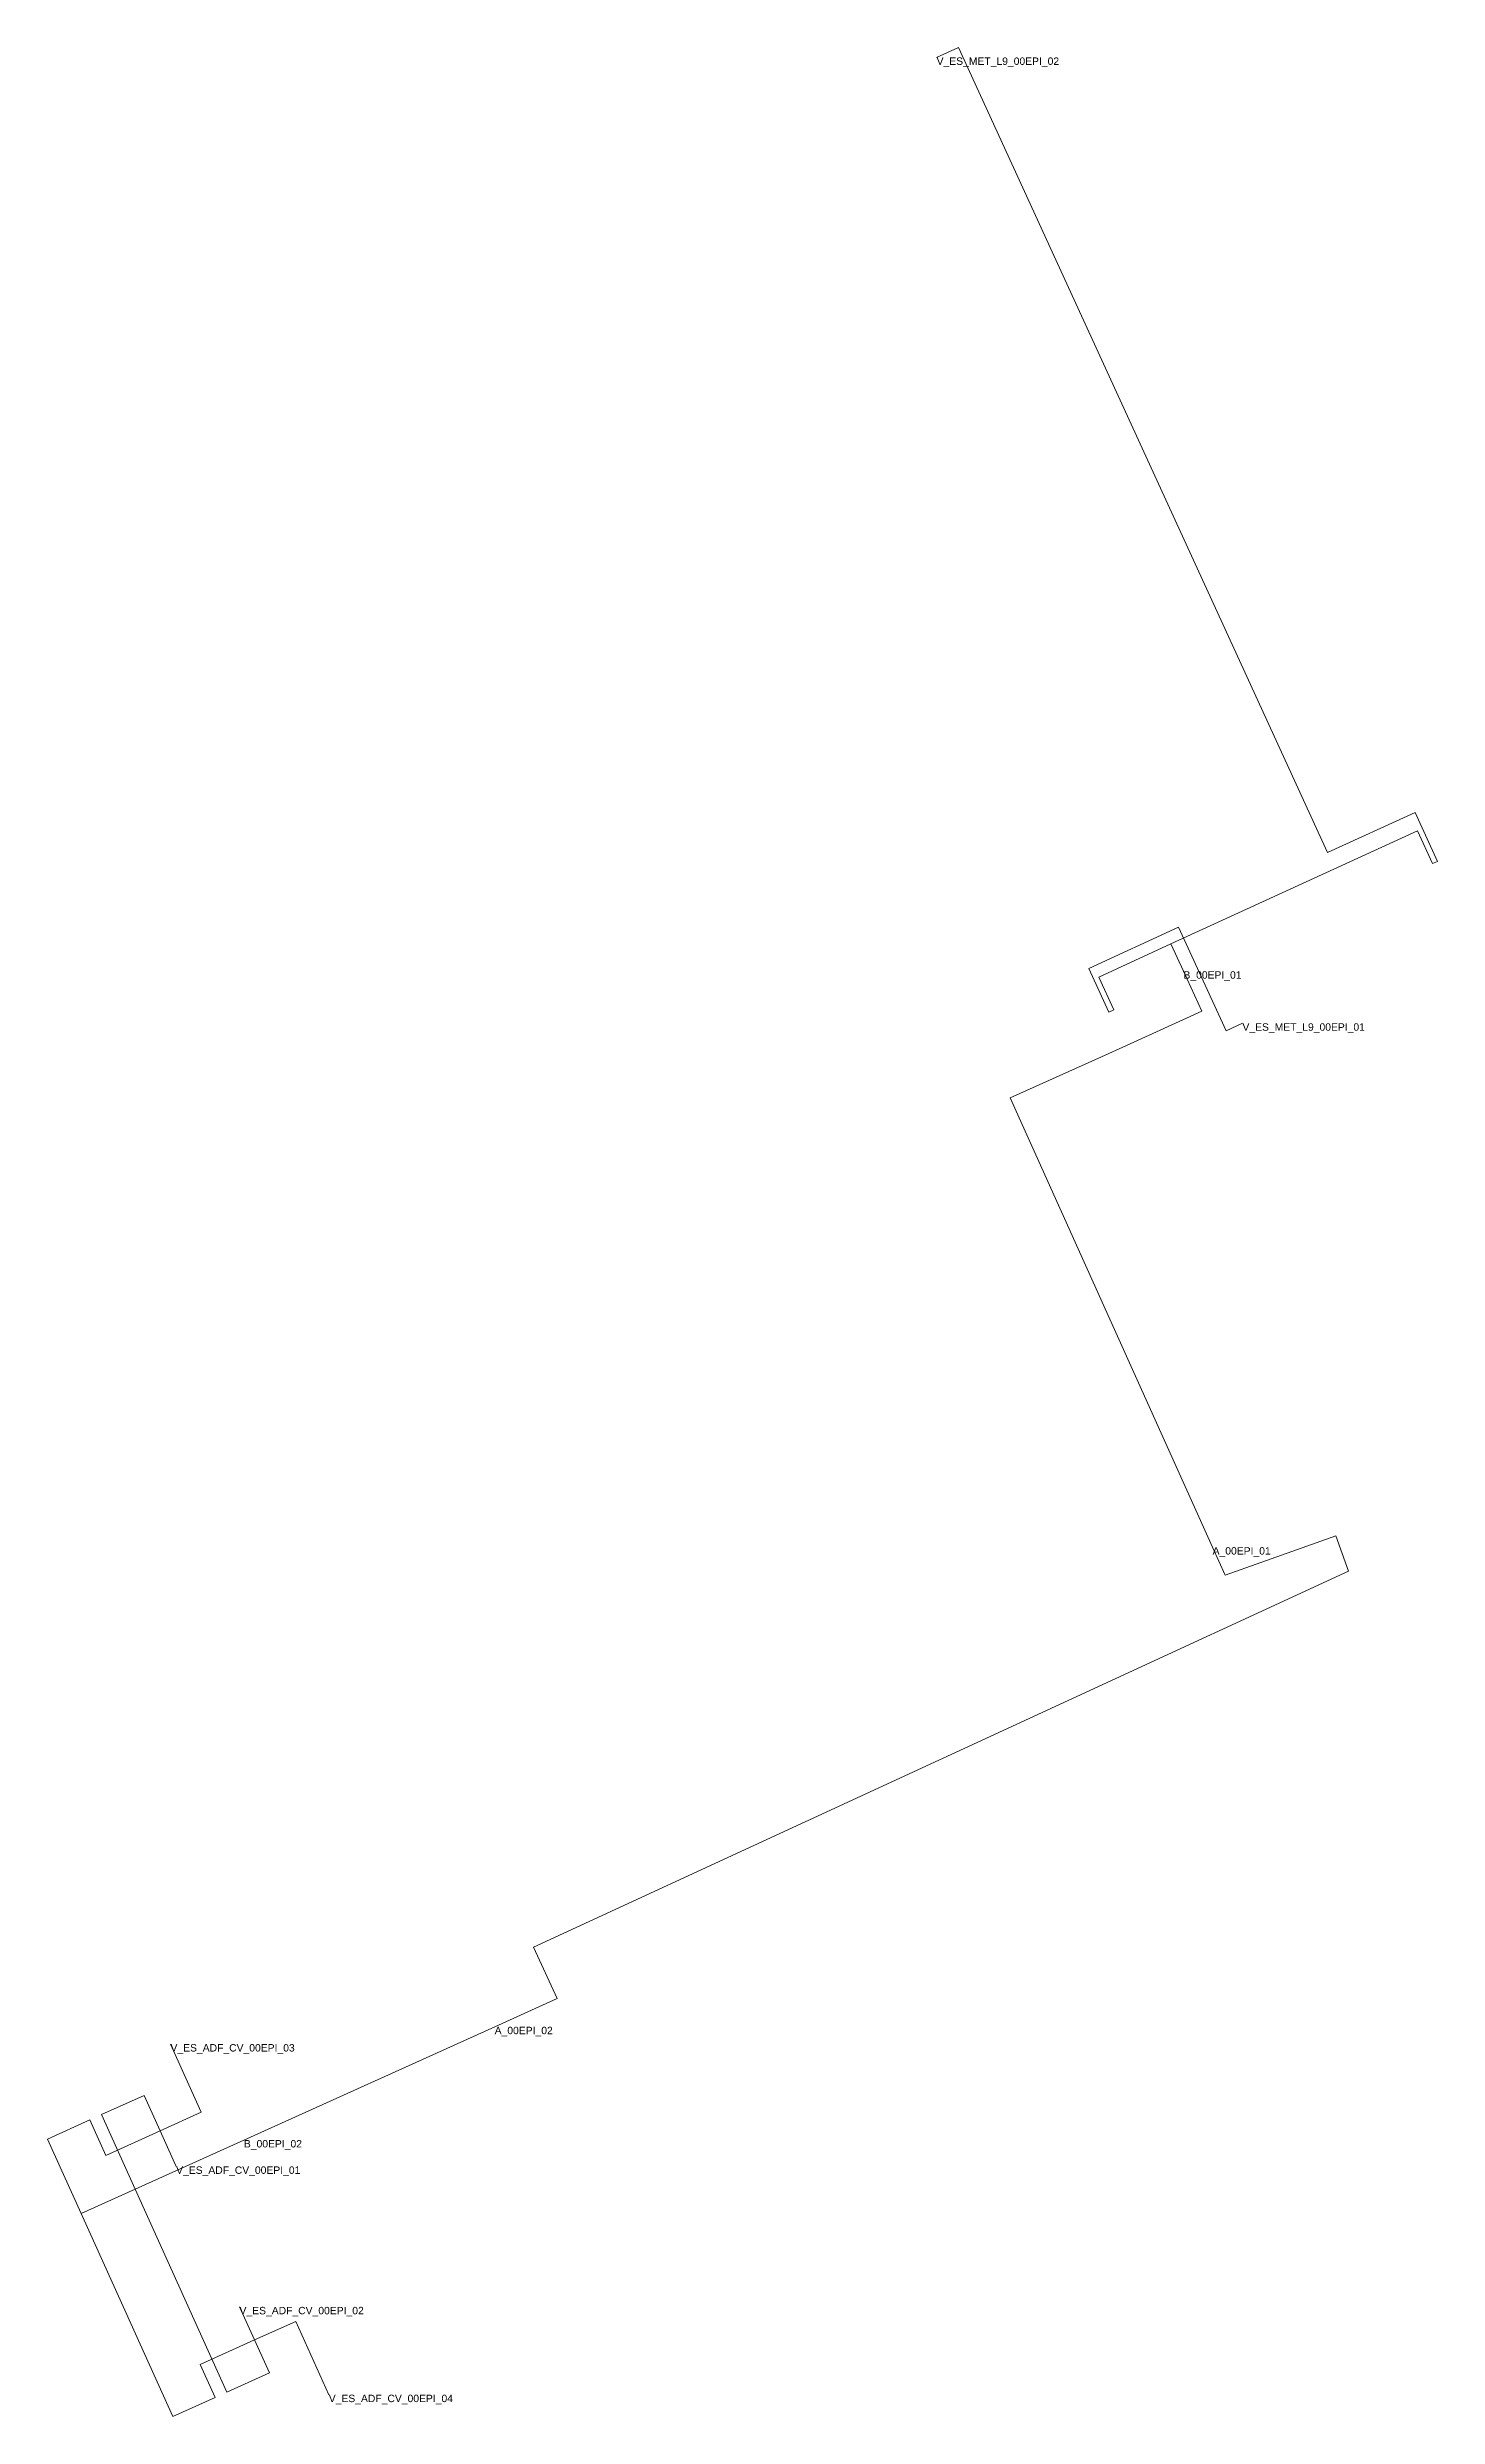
# Model space of a CAD drawing. Header units: metres. Extents: x 423780 to 423874, y 4575877 to 4576037.
import ezdxf
from ezdxf.enums import TextEntityAlignment as Align

# ---------------------------------------------------------------- set-up
doc = ezdxf.new("R2010")
doc.units = ezdxf.units.M
doc.header["$MEASUREMENT"] = 0
for name, color, linetype, lineweight, true_color in [('01_A_AccesTren_t', 40, 'Continuous', 0, 0xffd600), ('01_C_AccesExt_t', 251, 'Continuous', 0, 0x646464), ('01_I_AscensorD_l', 251, 'Continuous', 0, 0x646464), ('01_I_BarreraTarifaria_t', 251, 'Continuous', 0, 0x646464), ('01_I_HoritzontalD_l', 251, 'Continuous', 0, 0x646464), ('01_I_Rampa_l', 251, 'Continuous', 0, 0x646464), ('Asc_D', 251, 'Continuous', 0, 0x646464), ('Carrer', 251, 'Continuous', 0, 0x646464)]:
    doc.layers.add(name, color=color, linetype=linetype, lineweight=lineweight, true_color=true_color)
doc.styles.add('Style-Arial', font='arial.ttf')

msp = doc.modelspace()

# ---------------------------------------------------------------- linework, layer by layer
at = {"layer": '01_I_AscensorD_l'}
for p, q in [((423873.159713, 4575982.279546, -10), (423873.501067, 4575982.436027, -20)), ((423851.289726, 4575972.254031, -20), (423851.641459, 4575972.415271, -10))]:
    msp.add_line(p, q, dxfattribs=at)
at = {"layer": '01_I_HoritzontalD_l'}
for p, q in [((423856.337948, 4575975.016987, -10), (423855.494067, 4575976.857855, -10)), ((423809.826977, 4575903.759522), (423792.892673, 4575896.112463)), ((423787.234986, 4575896.731947, -10), (423786.153115, 4575899.127737, -10)), ((423785.560947, 4575892.80166), (423783.288427, 4575897.834124)), ((423781.895085, 4575891.146259), (423779.622564, 4575896.178722)), ((423792.892673, 4575896.112463), (423785.560947, 4575892.80166)), ((423788.318597, 4575894.332307, -10), (423787.234986, 4575896.731947, -10)), ((423785.560947, 4575892.80166), (423781.895085, 4575891.146259)), ((423785.560947, 4575892.80166), (423791.749118, 4575879.098044)), ((423781.895085, 4575891.146259), (423788.083256, 4575877.442642)), ((423792.600138, 4575884.850895, -10), (423793.606972, 4575882.621275, -10)), ((423793.606972, 4575882.621275, -10), (423794.613806, 4575880.391656, -10))]:
    msp.add_line(p, q, dxfattribs=at)
at = {"layer": '01_I_HoritzontalD_l', "flags": 128}
for points, elevation in [([(423873.501067, 4575982.436027), (423871.98595, 4575985.741153), (423866.073398, 4575983.030754), (423841.156673, 4576037.384904), (423839.672219, 4576036.704409)], -20), ([(423855.494067, 4575976.857855), (423872.145832, 4575984.49126), (423873.159713, 4575982.279546)], -10), ([(423851.289726, 4575972.254031), (423849.93941, 4575975.199653), (423856.013522, 4575977.984114), (423859.2176, 4575970.994633), (423860.321896, 4575971.500858)], -20), ([(423855.494067, 4575976.857855), (423850.627577, 4575974.626987), (423851.641459, 4575972.415271)], -10), ([(423856.337948, 4575975.016987), (423857.570576, 4575972.328091), (423852.489051, 4575969.998648)], -10), ([(423787.234986, 4575896.731947), (423790.015407, 4575897.987507), (423787.937317, 4575902.589407)], -10), ([(423787.234986, 4575896.731947), (423783.569124, 4575895.076545), (423782.487252, 4575897.472335)], -10), ([(423793.606972, 4575882.621275), (423789.941109, 4575880.965874), (423790.947943, 4575878.736255)], -10), ([(423793.606972, 4575882.621275), (423796.399218, 4575883.87068), (423798.625377, 4575878.920397)], -10)]:
    msp.add_lwpolyline(points, dxfattribs=dict(at, elevation=elevation))
msp.add_lwpolyline([(423850.805691, 4575969.240437), (423844.646073, 4575966.466049), (423858.306749, 4575936.136991)], dxfattribs=at)
at = {"layer": '01_I_Rampa_l'}
msp.add_line((423859.162672, 4575934.236694), (423863.666406, 4575935.850408), dxfattribs=at)
at = {"layer": 'Asc_D'}
for p, q in [((423852.489051, 4575969.998648, -10), (423850.805691, 4575969.240437)), ((423783.288427, 4575897.834124), (423786.153115, 4575899.127737, -10)), ((423779.622564, 4575896.178722), (423782.487252, 4575897.472335, -10)), ((423791.749118, 4575879.098044), (423794.613806, 4575880.391656, -10)), ((423788.083256, 4575877.442642), (423790.947943, 4575878.736255, -10))]:
    msp.add_line(p, q, dxfattribs=at)
at = {"layer": 'Carrer'}
msp.add_line((423858.306749, 4575936.136991), (423859.162672, 4575934.236694), dxfattribs=at)
at = {"layer": 'Carrer', "flags": 128}
msp.add_lwpolyline([(423863.666406, 4575935.850408), (423866.622215, 4575936.909492), (423867.476845, 4575934.524293), (423812.447431, 4575909.140849), (423814.05003, 4575905.666535), (423809.826977, 4575903.759522)], dxfattribs=at)

# ---------------------------------------------------------------- texts
at = {"layer": '01_A_AccesTren_t', "style": 'Style-Arial'}
for s, p in [('V_ES_MET_L9_00EPI_02', (423839.672219, 4576036.704409, -20)), ('V_ES_MET_L9_00EPI_01', (423860.321896, 4575971.500858, -20)), ('V_ES_ADF_CV_00EPI_03', (423787.937317, 4575902.589407, -10)), ('V_ES_ADF_CV_00EPI_01', (423788.318597, 4575894.332307, -10)), ('V_ES_ADF_CV_00EPI_02', (423792.600138, 4575884.850895, -10)), ('V_ES_ADF_CV_00EPI_04', (423798.625377, 4575878.920397, -10))]:
    msp.add_text(s, height=0.5, dxfattribs=at).set_placement(p, align=Align.TOP_LEFT)
at = {"layer": '01_C_AccesExt_t', "style": 'Style-Arial'}
for s, p in [('A_00EPI_01', (423858.306749, 4575936.136991)), ('A_00EPI_02', (423809.826977, 4575903.759522))]:
    msp.add_text(s, height=0.5, dxfattribs=at).set_placement(p, align=Align.TOP_LEFT)
at = {"layer": '01_I_BarreraTarifaria_t', "style": 'Style-Arial'}
for s, p in [('B_00EPI_01', (423856.337948, 4575975.016987, -10)), ('B_00EPI_02', (423792.892673, 4575896.112463))]:
    msp.add_text(s, height=0.5, dxfattribs=at).set_placement(p, align=Align.TOP_LEFT)

doc.saveas('drawing.dxf')
